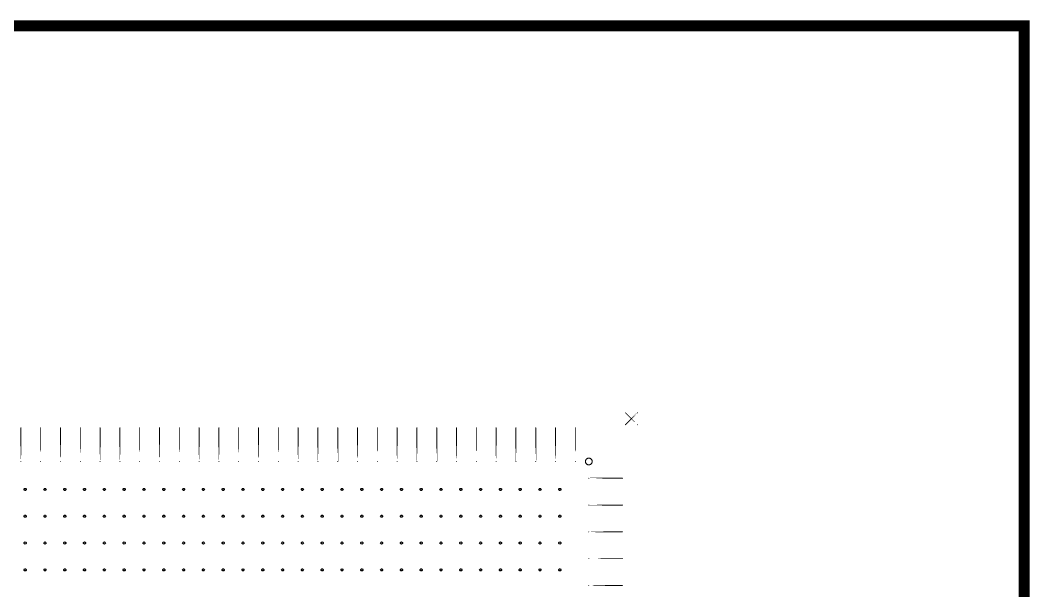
# Model space of a CAD drawing. Extents: x 11 to 212, y 11 to 212.
# Drawn here: x 121.7 to 211.7, y 160.9 to 211.7 of the extents above; entities that cross this region are included whole.
import ezdxf

# ---------------------------------------------------------------- set-up
doc = ezdxf.new("R2010")
doc.units = 0
doc.layers.get('0').update_dxf_attribs({"linetype": 'continuous'})
doc.layers.add('H1', color=7, linetype='continuous')

# ---------------------------------------------------------------- blocks, each defined once
blk = doc.blocks.new('cutlineendpoint')
at = {"const_width": 0.04}
blk.add_lwpolyline([(-0.02, 0, 1), (0.02, 0, 1)], format="xyb", close=True, dxfattribs=at)

msp = doc.modelspace()

# ---------------------------------------------------------------- linework, layer by layer
at = {"layer": 'H1'}
for points, const_width in [([(11.2, 211.2), (211.2, 211.2), (211.2, 11.2), (11.2, 11.2)], 1), ([(176.73, 176.73), (175.67, 175.67)], 0.08), ([(176.73, 175.67), (175.67, 176.73)], 0.08), ([(121.788, 172.4), (121.788, 175.4)], 0.08), ([(123.553, 172.4), (123.553, 175.4)], 0.08), ([(125.318, 172.4), (125.318, 175.4)], 0.08), ([(127.082, 172.4), (127.082, 175.4)], 0.08), ([(128.847, 172.4), (128.847, 175.4)], 0.08), ([(130.612, 172.4), (130.612, 175.4)], 0.08), ([(132.376, 172.4), (132.376, 175.4)], 0.08), ([(134.141, 172.4), (134.141, 175.4)], 0.08), ([(135.906, 172.4), (135.906, 175.4)], 0.08), ([(137.671, 172.4), (137.671, 175.4)], 0.08), ([(139.435, 172.4), (139.435, 175.4)], 0.08), ([(141.2, 172.4), (141.2, 175.4)], 0.08), ([(142.965, 172.4), (142.965, 175.4)], 0.08), ([(144.729, 172.4), (144.729, 175.4)], 0.08), ([(146.494, 172.4), (146.494, 175.4)], 0.08), ([(148.259, 172.4), (148.259, 175.4)], 0.08), ([(150.024, 172.4), (150.024, 175.4)], 0.08), ([(151.788, 172.4), (151.788, 175.4)], 0.08), ([(153.553, 172.4), (153.553, 175.4)], 0.08), ([(155.318, 172.4), (155.318, 175.4)], 0.08), ([(157.082, 172.4), (157.082, 175.4)], 0.08), ([(158.847, 172.4), (158.847, 175.4)], 0.08), ([(160.612, 172.4), (160.612, 175.4)], 0.08), ([(162.376, 172.4), (162.376, 175.4)], 0.08), ([(164.141, 172.4), (164.141, 175.4)], 0.08), ([(165.906, 172.4), (165.906, 175.4)], 0.08), ([(167.671, 172.4), (167.671, 175.4)], 0.08), ([(169.435, 172.4), (169.435, 175.4)], 0.08), ([(171.2, 172.4), (171.2, 175.4)], 0.08), ([(172.4, 170.906), (175.4, 170.906)], 0.08), ([(172.4, 168.518), (175.4, 168.518)], 0.08), ([(172.4, 166.129), (175.4, 166.129)], 0.08), ([(172.4, 163.741), (175.4, 163.741)], 0.08), ([(172.4, 161.353), (175.4, 161.353)], 0.08)]:
    msp.add_lwpolyline(points, close=True, dxfattribs=dict(at, const_width=const_width))
at = {"layer": 'H1', "const_width": 0.1}
msp.add_lwpolyline([(172.1, 172.4, 1), (172.7, 172.4, 1)], format="xyb", close=True, dxfattribs=at)
at = {"layer": 'H1'}
for points in [[(122.265, 169.912), (122.252, 169.865), (122.218, 169.83), (122.171, 169.818), (122.124, 169.83), (122.089, 169.865), (122.076, 169.912), (122.089, 169.959), (122.124, 169.993), (122.171, 170.006), (122.218, 169.993), (122.252, 169.959)], [(124.029, 169.912), (124.017, 169.865), (123.982, 169.83), (123.935, 169.818), (123.888, 169.83), (123.854, 169.865), (123.841, 169.912), (123.854, 169.959), (123.888, 169.993), (123.935, 170.006), (123.982, 169.993), (124.017, 169.959)], [(125.794, 169.912), (125.782, 169.865), (125.747, 169.83), (125.7, 169.818), (125.653, 169.83), (125.618, 169.865), (125.606, 169.912), (125.618, 169.959), (125.653, 169.993), (125.7, 170.006), (125.747, 169.993), (125.782, 169.959)], [(127.559, 169.912), (127.546, 169.865), (127.512, 169.83), (127.465, 169.818), (127.418, 169.83), (127.383, 169.865), (127.371, 169.912), (127.383, 169.959), (127.418, 169.993), (127.465, 170.006), (127.512, 169.993), (127.546, 169.959)], [(129.324, 169.912), (129.311, 169.865), (129.276, 169.83), (129.229, 169.818), (129.182, 169.83), (129.148, 169.865), (129.135, 169.912), (129.148, 169.959), (129.182, 169.993), (129.229, 170.006), (129.276, 169.993), (129.311, 169.959)], [(131.088, 169.912), (131.076, 169.865), (131.041, 169.83), (130.994, 169.818), (130.947, 169.83), (130.913, 169.865), (130.9, 169.912), (130.913, 169.959), (130.947, 169.993), (130.994, 170.006), (131.041, 169.993), (131.076, 169.959)], [(132.853, 169.912), (132.84, 169.865), (132.806, 169.83), (132.759, 169.818), (132.712, 169.83), (132.677, 169.865), (132.665, 169.912), (132.677, 169.959), (132.712, 169.993), (132.759, 170.006), (132.806, 169.993), (132.84, 169.959)], [(134.618, 169.912), (134.605, 169.865), (134.571, 169.83), (134.524, 169.818), (134.476, 169.83), (134.442, 169.865), (134.429, 169.912), (134.442, 169.959), (134.476, 169.993), (134.524, 170.006), (134.571, 169.993), (134.605, 169.959)], [(136.382, 169.912), (136.37, 169.865), (136.335, 169.83), (136.288, 169.818), (136.241, 169.83), (136.207, 169.865), (136.194, 169.912), (136.207, 169.959), (136.241, 169.993), (136.288, 170.006), (136.335, 169.993), (136.37, 169.959)], [(138.147, 169.912), (138.134, 169.865), (138.1, 169.83), (138.053, 169.818), (138.006, 169.83), (137.971, 169.865), (137.959, 169.912), (137.971, 169.959), (138.006, 169.993), (138.053, 170.006), (138.1, 169.993), (138.134, 169.959)], [(139.912, 169.912), (139.899, 169.865), (139.865, 169.83), (139.818, 169.818), (139.771, 169.83), (139.736, 169.865), (139.724, 169.912), (139.736, 169.959), (139.771, 169.993), (139.818, 170.006), (139.865, 169.993), (139.899, 169.959)], [(141.676, 169.912), (141.664, 169.865), (141.629, 169.83), (141.582, 169.818), (141.535, 169.83), (141.501, 169.865), (141.488, 169.912), (141.501, 169.959), (141.535, 169.993), (141.582, 170.006), (141.629, 169.993), (141.664, 169.959)], [(143.441, 169.912), (143.429, 169.865), (143.394, 169.83), (143.347, 169.818), (143.3, 169.83), (143.266, 169.865), (143.253, 169.912), (143.266, 169.959), (143.3, 169.993), (143.347, 170.006), (143.394, 169.993), (143.429, 169.959)], [(145.206, 169.912), (145.193, 169.865), (145.159, 169.83), (145.112, 169.818), (145.065, 169.83), (145.03, 169.865), (145.018, 169.912), (145.03, 169.959), (145.065, 169.993), (145.112, 170.006), (145.159, 169.993), (145.193, 169.959)], [(146.971, 169.912), (146.958, 169.865), (146.924, 169.83), (146.876, 169.818), (146.829, 169.83), (146.795, 169.865), (146.782, 169.912), (146.795, 169.959), (146.829, 169.993), (146.876, 170.006), (146.924, 169.993), (146.958, 169.959)], [(148.735, 169.912), (148.723, 169.865), (148.688, 169.83), (148.641, 169.818), (148.594, 169.83), (148.56, 169.865), (148.547, 169.912), (148.56, 169.959), (148.594, 169.993), (148.641, 170.006), (148.688, 169.993), (148.723, 169.959)], [(150.5, 169.912), (150.487, 169.865), (150.453, 169.83), (150.406, 169.818), (150.359, 169.83), (150.324, 169.865), (150.312, 169.912), (150.324, 169.959), (150.359, 169.993), (150.406, 170.006), (150.453, 169.993), (150.487, 169.959)], [(152.265, 169.912), (152.252, 169.865), (152.218, 169.83), (152.171, 169.818), (152.124, 169.83), (152.089, 169.865), (152.076, 169.912), (152.089, 169.959), (152.124, 169.993), (152.171, 170.006), (152.218, 169.993), (152.252, 169.959)], [(154.029, 169.912), (154.017, 169.865), (153.982, 169.83), (153.935, 169.818), (153.888, 169.83), (153.854, 169.865), (153.841, 169.912), (153.854, 169.959), (153.888, 169.993), (153.935, 170.006), (153.982, 169.993), (154.017, 169.959)], [(155.794, 169.912), (155.782, 169.865), (155.747, 169.83), (155.7, 169.818), (155.653, 169.83), (155.618, 169.865), (155.606, 169.912), (155.618, 169.959), (155.653, 169.993), (155.7, 170.006), (155.747, 169.993), (155.782, 169.959)], [(157.559, 169.912), (157.546, 169.865), (157.512, 169.83), (157.465, 169.818), (157.418, 169.83), (157.383, 169.865), (157.371, 169.912), (157.383, 169.959), (157.418, 169.993), (157.465, 170.006), (157.512, 169.993), (157.546, 169.959)], [(159.324, 169.912), (159.311, 169.865), (159.276, 169.83), (159.229, 169.818), (159.182, 169.83), (159.148, 169.865), (159.135, 169.912), (159.148, 169.959), (159.182, 169.993), (159.229, 170.006), (159.276, 169.993), (159.311, 169.959)], [(161.088, 169.912), (161.076, 169.865), (161.041, 169.83), (160.994, 169.818), (160.947, 169.83), (160.913, 169.865), (160.9, 169.912), (160.913, 169.959), (160.947, 169.993), (160.994, 170.006), (161.041, 169.993), (161.076, 169.959)], [(162.853, 169.912), (162.84, 169.865), (162.806, 169.83), (162.759, 169.818), (162.712, 169.83), (162.677, 169.865), (162.665, 169.912), (162.677, 169.959), (162.712, 169.993), (162.759, 170.006), (162.806, 169.993), (162.84, 169.959)], [(164.618, 169.912), (164.605, 169.865), (164.571, 169.83), (164.524, 169.818), (164.476, 169.83), (164.442, 169.865), (164.429, 169.912), (164.442, 169.959), (164.476, 169.993), (164.524, 170.006), (164.571, 169.993), (164.605, 169.959)], [(166.382, 169.912), (166.37, 169.865), (166.335, 169.83), (166.288, 169.818), (166.241, 169.83), (166.207, 169.865), (166.194, 169.912), (166.207, 169.959), (166.241, 169.993), (166.288, 170.006), (166.335, 169.993), (166.37, 169.959)], [(168.147, 169.912), (168.134, 169.865), (168.1, 169.83), (168.053, 169.818), (168.006, 169.83), (167.971, 169.865), (167.959, 169.912), (167.971, 169.959), (168.006, 169.993), (168.053, 170.006), (168.1, 169.993), (168.134, 169.959)], [(169.912, 169.912), (169.899, 169.865), (169.865, 169.83), (169.818, 169.818), (169.771, 169.83), (169.736, 169.865), (169.724, 169.912), (169.736, 169.959), (169.771, 169.993), (169.818, 170.006), (169.865, 169.993), (169.899, 169.959)], [(122.265, 167.524), (122.252, 167.476), (122.218, 167.442), (122.171, 167.429), (122.124, 167.442), (122.089, 167.476), (122.076, 167.524), (122.089, 167.571), (122.124, 167.605), (122.171, 167.618), (122.218, 167.605), (122.252, 167.571)], [(124.029, 167.524), (124.017, 167.476), (123.982, 167.442), (123.935, 167.429), (123.888, 167.442), (123.854, 167.476), (123.841, 167.524), (123.854, 167.571), (123.888, 167.605), (123.935, 167.618), (123.982, 167.605), (124.017, 167.571)], [(125.794, 167.524), (125.782, 167.476), (125.747, 167.442), (125.7, 167.429), (125.653, 167.442), (125.618, 167.476), (125.606, 167.524), (125.618, 167.571), (125.653, 167.605), (125.7, 167.618), (125.747, 167.605), (125.782, 167.571)], [(127.559, 167.524), (127.546, 167.476), (127.512, 167.442), (127.465, 167.429), (127.418, 167.442), (127.383, 167.476), (127.371, 167.524), (127.383, 167.571), (127.418, 167.605), (127.465, 167.618), (127.512, 167.605), (127.546, 167.571)], [(129.324, 167.524), (129.311, 167.476), (129.276, 167.442), (129.229, 167.429), (129.182, 167.442), (129.148, 167.476), (129.135, 167.524), (129.148, 167.571), (129.182, 167.605), (129.229, 167.618), (129.276, 167.605), (129.311, 167.571)], [(131.088, 167.524), (131.076, 167.476), (131.041, 167.442), (130.994, 167.429), (130.947, 167.442), (130.913, 167.476), (130.9, 167.524), (130.913, 167.571), (130.947, 167.605), (130.994, 167.618), (131.041, 167.605), (131.076, 167.571)], [(132.853, 167.524), (132.84, 167.476), (132.806, 167.442), (132.759, 167.429), (132.712, 167.442), (132.677, 167.476), (132.665, 167.524), (132.677, 167.571), (132.712, 167.605), (132.759, 167.618), (132.806, 167.605), (132.84, 167.571)], [(134.618, 167.524), (134.605, 167.476), (134.571, 167.442), (134.524, 167.429), (134.476, 167.442), (134.442, 167.476), (134.429, 167.524), (134.442, 167.571), (134.476, 167.605), (134.524, 167.618), (134.571, 167.605), (134.605, 167.571)], [(136.382, 167.524), (136.37, 167.476), (136.335, 167.442), (136.288, 167.429), (136.241, 167.442), (136.207, 167.476), (136.194, 167.524), (136.207, 167.571), (136.241, 167.605), (136.288, 167.618), (136.335, 167.605), (136.37, 167.571)], [(138.147, 167.524), (138.134, 167.476), (138.1, 167.442), (138.053, 167.429), (138.006, 167.442), (137.971, 167.476), (137.959, 167.524), (137.971, 167.571), (138.006, 167.605), (138.053, 167.618), (138.1, 167.605), (138.134, 167.571)], [(139.912, 167.524), (139.899, 167.476), (139.865, 167.442), (139.818, 167.429), (139.771, 167.442), (139.736, 167.476), (139.724, 167.524), (139.736, 167.571), (139.771, 167.605), (139.818, 167.618), (139.865, 167.605), (139.899, 167.571)], [(141.676, 167.524), (141.664, 167.476), (141.629, 167.442), (141.582, 167.429), (141.535, 167.442), (141.501, 167.476), (141.488, 167.524), (141.501, 167.571), (141.535, 167.605), (141.582, 167.618), (141.629, 167.605), (141.664, 167.571)], [(143.441, 167.524), (143.429, 167.476), (143.394, 167.442), (143.347, 167.429), (143.3, 167.442), (143.266, 167.476), (143.253, 167.524), (143.266, 167.571), (143.3, 167.605), (143.347, 167.618), (143.394, 167.605), (143.429, 167.571)], [(145.206, 167.524), (145.193, 167.476), (145.159, 167.442), (145.112, 167.429), (145.065, 167.442), (145.03, 167.476), (145.018, 167.524), (145.03, 167.571), (145.065, 167.605), (145.112, 167.618), (145.159, 167.605), (145.193, 167.571)], [(146.971, 167.524), (146.958, 167.476), (146.924, 167.442), (146.876, 167.429), (146.829, 167.442), (146.795, 167.476), (146.782, 167.524), (146.795, 167.571), (146.829, 167.605), (146.876, 167.618), (146.924, 167.605), (146.958, 167.571)], [(148.735, 167.524), (148.723, 167.476), (148.688, 167.442), (148.641, 167.429), (148.594, 167.442), (148.56, 167.476), (148.547, 167.524), (148.56, 167.571), (148.594, 167.605), (148.641, 167.618), (148.688, 167.605), (148.723, 167.571)], [(150.5, 167.524), (150.487, 167.476), (150.453, 167.442), (150.406, 167.429), (150.359, 167.442), (150.324, 167.476), (150.312, 167.524), (150.324, 167.571), (150.359, 167.605), (150.406, 167.618), (150.453, 167.605), (150.487, 167.571)], [(152.265, 167.524), (152.252, 167.476), (152.218, 167.442), (152.171, 167.429), (152.124, 167.442), (152.089, 167.476), (152.076, 167.524), (152.089, 167.571), (152.124, 167.605), (152.171, 167.618), (152.218, 167.605), (152.252, 167.571)], [(154.029, 167.524), (154.017, 167.476), (153.982, 167.442), (153.935, 167.429), (153.888, 167.442), (153.854, 167.476), (153.841, 167.524), (153.854, 167.571), (153.888, 167.605), (153.935, 167.618), (153.982, 167.605), (154.017, 167.571)], [(155.794, 167.524), (155.782, 167.476), (155.747, 167.442), (155.7, 167.429), (155.653, 167.442), (155.618, 167.476), (155.606, 167.524), (155.618, 167.571), (155.653, 167.605), (155.7, 167.618), (155.747, 167.605), (155.782, 167.571)], [(157.559, 167.524), (157.546, 167.476), (157.512, 167.442), (157.465, 167.429), (157.418, 167.442), (157.383, 167.476), (157.371, 167.524), (157.383, 167.571), (157.418, 167.605), (157.465, 167.618), (157.512, 167.605), (157.546, 167.571)], [(159.324, 167.524), (159.311, 167.476), (159.276, 167.442), (159.229, 167.429), (159.182, 167.442), (159.148, 167.476), (159.135, 167.524), (159.148, 167.571), (159.182, 167.605), (159.229, 167.618), (159.276, 167.605), (159.311, 167.571)], [(161.088, 167.524), (161.076, 167.476), (161.041, 167.442), (160.994, 167.429), (160.947, 167.442), (160.913, 167.476), (160.9, 167.524), (160.913, 167.571), (160.947, 167.605), (160.994, 167.618), (161.041, 167.605), (161.076, 167.571)], [(162.853, 167.524), (162.84, 167.476), (162.806, 167.442), (162.759, 167.429), (162.712, 167.442), (162.677, 167.476), (162.665, 167.524), (162.677, 167.571), (162.712, 167.605), (162.759, 167.618), (162.806, 167.605), (162.84, 167.571)], [(164.618, 167.524), (164.605, 167.476), (164.571, 167.442), (164.524, 167.429), (164.476, 167.442), (164.442, 167.476), (164.429, 167.524), (164.442, 167.571), (164.476, 167.605), (164.524, 167.618), (164.571, 167.605), (164.605, 167.571)], [(166.382, 167.524), (166.37, 167.476), (166.335, 167.442), (166.288, 167.429), (166.241, 167.442), (166.207, 167.476), (166.194, 167.524), (166.207, 167.571), (166.241, 167.605), (166.288, 167.618), (166.335, 167.605), (166.37, 167.571)], [(168.147, 167.524), (168.134, 167.476), (168.1, 167.442), (168.053, 167.429), (168.006, 167.442), (167.971, 167.476), (167.959, 167.524), (167.971, 167.571), (168.006, 167.605), (168.053, 167.618), (168.1, 167.605), (168.134, 167.571)], [(169.912, 167.524), (169.899, 167.476), (169.865, 167.442), (169.818, 167.429), (169.771, 167.442), (169.736, 167.476), (169.724, 167.524), (169.736, 167.571), (169.771, 167.605), (169.818, 167.618), (169.865, 167.605), (169.899, 167.571)], [(122.265, 165.135), (122.252, 165.088), (122.218, 165.054), (122.171, 165.041), (122.124, 165.054), (122.089, 165.088), (122.076, 165.135), (122.089, 165.182), (122.124, 165.217), (122.171, 165.229), (122.218, 165.217), (122.252, 165.182)], [(124.029, 165.135), (124.017, 165.088), (123.982, 165.054), (123.935, 165.041), (123.888, 165.054), (123.854, 165.088), (123.841, 165.135), (123.854, 165.182), (123.888, 165.217), (123.935, 165.229), (123.982, 165.217), (124.017, 165.182)], [(125.794, 165.135), (125.782, 165.088), (125.747, 165.054), (125.7, 165.041), (125.653, 165.054), (125.618, 165.088), (125.606, 165.135), (125.618, 165.182), (125.653, 165.217), (125.7, 165.229), (125.747, 165.217), (125.782, 165.182)], [(127.559, 165.135), (127.546, 165.088), (127.512, 165.054), (127.465, 165.041), (127.418, 165.054), (127.383, 165.088), (127.371, 165.135), (127.383, 165.182), (127.418, 165.217), (127.465, 165.229), (127.512, 165.217), (127.546, 165.182)], [(129.324, 165.135), (129.311, 165.088), (129.276, 165.054), (129.229, 165.041), (129.182, 165.054), (129.148, 165.088), (129.135, 165.135), (129.148, 165.182), (129.182, 165.217), (129.229, 165.229), (129.276, 165.217), (129.311, 165.182)], [(131.088, 165.135), (131.076, 165.088), (131.041, 165.054), (130.994, 165.041), (130.947, 165.054), (130.913, 165.088), (130.9, 165.135), (130.913, 165.182), (130.947, 165.217), (130.994, 165.229), (131.041, 165.217), (131.076, 165.182)], [(132.853, 165.135), (132.84, 165.088), (132.806, 165.054), (132.759, 165.041), (132.712, 165.054), (132.677, 165.088), (132.665, 165.135), (132.677, 165.182), (132.712, 165.217), (132.759, 165.229), (132.806, 165.217), (132.84, 165.182)], [(134.618, 165.135), (134.605, 165.088), (134.571, 165.054), (134.524, 165.041), (134.476, 165.054), (134.442, 165.088), (134.429, 165.135), (134.442, 165.182), (134.476, 165.217), (134.524, 165.229), (134.571, 165.217), (134.605, 165.182)], [(136.382, 165.135), (136.37, 165.088), (136.335, 165.054), (136.288, 165.041), (136.241, 165.054), (136.207, 165.088), (136.194, 165.135), (136.207, 165.182), (136.241, 165.217), (136.288, 165.229), (136.335, 165.217), (136.37, 165.182)], [(138.147, 165.135), (138.134, 165.088), (138.1, 165.054), (138.053, 165.041), (138.006, 165.054), (137.971, 165.088), (137.959, 165.135), (137.971, 165.182), (138.006, 165.217), (138.053, 165.229), (138.1, 165.217), (138.134, 165.182)], [(139.912, 165.135), (139.899, 165.088), (139.865, 165.054), (139.818, 165.041), (139.771, 165.054), (139.736, 165.088), (139.724, 165.135), (139.736, 165.182), (139.771, 165.217), (139.818, 165.229), (139.865, 165.217), (139.899, 165.182)], [(141.676, 165.135), (141.664, 165.088), (141.629, 165.054), (141.582, 165.041), (141.535, 165.054), (141.501, 165.088), (141.488, 165.135), (141.501, 165.182), (141.535, 165.217), (141.582, 165.229), (141.629, 165.217), (141.664, 165.182)], [(143.441, 165.135), (143.429, 165.088), (143.394, 165.054), (143.347, 165.041), (143.3, 165.054), (143.266, 165.088), (143.253, 165.135), (143.266, 165.182), (143.3, 165.217), (143.347, 165.229), (143.394, 165.217), (143.429, 165.182)], [(145.206, 165.135), (145.193, 165.088), (145.159, 165.054), (145.112, 165.041), (145.065, 165.054), (145.03, 165.088), (145.018, 165.135), (145.03, 165.182), (145.065, 165.217), (145.112, 165.229), (145.159, 165.217), (145.193, 165.182)], [(146.971, 165.135), (146.958, 165.088), (146.924, 165.054), (146.876, 165.041), (146.829, 165.054), (146.795, 165.088), (146.782, 165.135), (146.795, 165.182), (146.829, 165.217), (146.876, 165.229), (146.924, 165.217), (146.958, 165.182)], [(148.735, 165.135), (148.723, 165.088), (148.688, 165.054), (148.641, 165.041), (148.594, 165.054), (148.56, 165.088), (148.547, 165.135), (148.56, 165.182), (148.594, 165.217), (148.641, 165.229), (148.688, 165.217), (148.723, 165.182)], [(150.5, 165.135), (150.487, 165.088), (150.453, 165.054), (150.406, 165.041), (150.359, 165.054), (150.324, 165.088), (150.312, 165.135), (150.324, 165.182), (150.359, 165.217), (150.406, 165.229), (150.453, 165.217), (150.487, 165.182)], [(152.265, 165.135), (152.252, 165.088), (152.218, 165.054), (152.171, 165.041), (152.124, 165.054), (152.089, 165.088), (152.076, 165.135), (152.089, 165.182), (152.124, 165.217), (152.171, 165.229), (152.218, 165.217), (152.252, 165.182)], [(154.029, 165.135), (154.017, 165.088), (153.982, 165.054), (153.935, 165.041), (153.888, 165.054), (153.854, 165.088), (153.841, 165.135), (153.854, 165.182), (153.888, 165.217), (153.935, 165.229), (153.982, 165.217), (154.017, 165.182)], [(155.794, 165.135), (155.782, 165.088), (155.747, 165.054), (155.7, 165.041), (155.653, 165.054), (155.618, 165.088), (155.606, 165.135), (155.618, 165.182), (155.653, 165.217), (155.7, 165.229), (155.747, 165.217), (155.782, 165.182)], [(157.559, 165.135), (157.546, 165.088), (157.512, 165.054), (157.465, 165.041), (157.418, 165.054), (157.383, 165.088), (157.371, 165.135), (157.383, 165.182), (157.418, 165.217), (157.465, 165.229), (157.512, 165.217), (157.546, 165.182)], [(159.324, 165.135), (159.311, 165.088), (159.276, 165.054), (159.229, 165.041), (159.182, 165.054), (159.148, 165.088), (159.135, 165.135), (159.148, 165.182), (159.182, 165.217), (159.229, 165.229), (159.276, 165.217), (159.311, 165.182)], [(161.088, 165.135), (161.076, 165.088), (161.041, 165.054), (160.994, 165.041), (160.947, 165.054), (160.913, 165.088), (160.9, 165.135), (160.913, 165.182), (160.947, 165.217), (160.994, 165.229), (161.041, 165.217), (161.076, 165.182)], [(162.853, 165.135), (162.84, 165.088), (162.806, 165.054), (162.759, 165.041), (162.712, 165.054), (162.677, 165.088), (162.665, 165.135), (162.677, 165.182), (162.712, 165.217), (162.759, 165.229), (162.806, 165.217), (162.84, 165.182)], [(164.618, 165.135), (164.605, 165.088), (164.571, 165.054), (164.524, 165.041), (164.476, 165.054), (164.442, 165.088), (164.429, 165.135), (164.442, 165.182), (164.476, 165.217), (164.524, 165.229), (164.571, 165.217), (164.605, 165.182)], [(166.382, 165.135), (166.37, 165.088), (166.335, 165.054), (166.288, 165.041), (166.241, 165.054), (166.207, 165.088), (166.194, 165.135), (166.207, 165.182), (166.241, 165.217), (166.288, 165.229), (166.335, 165.217), (166.37, 165.182)], [(168.147, 165.135), (168.134, 165.088), (168.1, 165.054), (168.053, 165.041), (168.006, 165.054), (167.971, 165.088), (167.959, 165.135), (167.971, 165.182), (168.006, 165.217), (168.053, 165.229), (168.1, 165.217), (168.134, 165.182)], [(169.912, 165.135), (169.899, 165.088), (169.865, 165.054), (169.818, 165.041), (169.771, 165.054), (169.736, 165.088), (169.724, 165.135), (169.736, 165.182), (169.771, 165.217), (169.818, 165.229), (169.865, 165.217), (169.899, 165.182)], [(122.265, 162.747), (122.252, 162.7), (122.218, 162.666), (122.171, 162.653), (122.124, 162.666), (122.089, 162.7), (122.076, 162.747), (122.089, 162.794), (122.124, 162.829), (122.171, 162.841), (122.218, 162.829), (122.252, 162.794)], [(124.029, 162.747), (124.017, 162.7), (123.982, 162.666), (123.935, 162.653), (123.888, 162.666), (123.854, 162.7), (123.841, 162.747), (123.854, 162.794), (123.888, 162.829), (123.935, 162.841), (123.982, 162.829), (124.017, 162.794)], [(125.794, 162.747), (125.782, 162.7), (125.747, 162.666), (125.7, 162.653), (125.653, 162.666), (125.618, 162.7), (125.606, 162.747), (125.618, 162.794), (125.653, 162.829), (125.7, 162.841), (125.747, 162.829), (125.782, 162.794)], [(127.559, 162.747), (127.546, 162.7), (127.512, 162.666), (127.465, 162.653), (127.418, 162.666), (127.383, 162.7), (127.371, 162.747), (127.383, 162.794), (127.418, 162.829), (127.465, 162.841), (127.512, 162.829), (127.546, 162.794)], [(129.324, 162.747), (129.311, 162.7), (129.276, 162.666), (129.229, 162.653), (129.182, 162.666), (129.148, 162.7), (129.135, 162.747), (129.148, 162.794), (129.182, 162.829), (129.229, 162.841), (129.276, 162.829), (129.311, 162.794)], [(131.088, 162.747), (131.076, 162.7), (131.041, 162.666), (130.994, 162.653), (130.947, 162.666), (130.913, 162.7), (130.9, 162.747), (130.913, 162.794), (130.947, 162.829), (130.994, 162.841), (131.041, 162.829), (131.076, 162.794)], [(132.853, 162.747), (132.84, 162.7), (132.806, 162.666), (132.759, 162.653), (132.712, 162.666), (132.677, 162.7), (132.665, 162.747), (132.677, 162.794), (132.712, 162.829), (132.759, 162.841), (132.806, 162.829), (132.84, 162.794)], [(134.618, 162.747), (134.605, 162.7), (134.571, 162.666), (134.524, 162.653), (134.476, 162.666), (134.442, 162.7), (134.429, 162.747), (134.442, 162.794), (134.476, 162.829), (134.524, 162.841), (134.571, 162.829), (134.605, 162.794)], [(136.382, 162.747), (136.37, 162.7), (136.335, 162.666), (136.288, 162.653), (136.241, 162.666), (136.207, 162.7), (136.194, 162.747), (136.207, 162.794), (136.241, 162.829), (136.288, 162.841), (136.335, 162.829), (136.37, 162.794)], [(138.147, 162.747), (138.134, 162.7), (138.1, 162.666), (138.053, 162.653), (138.006, 162.666), (137.971, 162.7), (137.959, 162.747), (137.971, 162.794), (138.006, 162.829), (138.053, 162.841), (138.1, 162.829), (138.134, 162.794)], [(139.912, 162.747), (139.899, 162.7), (139.865, 162.666), (139.818, 162.653), (139.771, 162.666), (139.736, 162.7), (139.724, 162.747), (139.736, 162.794), (139.771, 162.829), (139.818, 162.841), (139.865, 162.829), (139.899, 162.794)], [(141.676, 162.747), (141.664, 162.7), (141.629, 162.666), (141.582, 162.653), (141.535, 162.666), (141.501, 162.7), (141.488, 162.747), (141.501, 162.794), (141.535, 162.829), (141.582, 162.841), (141.629, 162.829), (141.664, 162.794)], [(143.441, 162.747), (143.429, 162.7), (143.394, 162.666), (143.347, 162.653), (143.3, 162.666), (143.266, 162.7), (143.253, 162.747), (143.266, 162.794), (143.3, 162.829), (143.347, 162.841), (143.394, 162.829), (143.429, 162.794)], [(145.206, 162.747), (145.193, 162.7), (145.159, 162.666), (145.112, 162.653), (145.065, 162.666), (145.03, 162.7), (145.018, 162.747), (145.03, 162.794), (145.065, 162.829), (145.112, 162.841), (145.159, 162.829), (145.193, 162.794)], [(146.971, 162.747), (146.958, 162.7), (146.924, 162.666), (146.876, 162.653), (146.829, 162.666), (146.795, 162.7), (146.782, 162.747), (146.795, 162.794), (146.829, 162.829), (146.876, 162.841), (146.924, 162.829), (146.958, 162.794)], [(148.735, 162.747), (148.723, 162.7), (148.688, 162.666), (148.641, 162.653), (148.594, 162.666), (148.56, 162.7), (148.547, 162.747), (148.56, 162.794), (148.594, 162.829), (148.641, 162.841), (148.688, 162.829), (148.723, 162.794)], [(150.5, 162.747), (150.487, 162.7), (150.453, 162.666), (150.406, 162.653), (150.359, 162.666), (150.324, 162.7), (150.312, 162.747), (150.324, 162.794), (150.359, 162.829), (150.406, 162.841), (150.453, 162.829), (150.487, 162.794)], [(152.265, 162.747), (152.252, 162.7), (152.218, 162.666), (152.171, 162.653), (152.124, 162.666), (152.089, 162.7), (152.076, 162.747), (152.089, 162.794), (152.124, 162.829), (152.171, 162.841), (152.218, 162.829), (152.252, 162.794)], [(154.029, 162.747), (154.017, 162.7), (153.982, 162.666), (153.935, 162.653), (153.888, 162.666), (153.854, 162.7), (153.841, 162.747), (153.854, 162.794), (153.888, 162.829), (153.935, 162.841), (153.982, 162.829), (154.017, 162.794)], [(155.794, 162.747), (155.782, 162.7), (155.747, 162.666), (155.7, 162.653), (155.653, 162.666), (155.618, 162.7), (155.606, 162.747), (155.618, 162.794), (155.653, 162.829), (155.7, 162.841), (155.747, 162.829), (155.782, 162.794)], [(157.559, 162.747), (157.546, 162.7), (157.512, 162.666), (157.465, 162.653), (157.418, 162.666), (157.383, 162.7), (157.371, 162.747), (157.383, 162.794), (157.418, 162.829), (157.465, 162.841), (157.512, 162.829), (157.546, 162.794)], [(159.324, 162.747), (159.311, 162.7), (159.276, 162.666), (159.229, 162.653), (159.182, 162.666), (159.148, 162.7), (159.135, 162.747), (159.148, 162.794), (159.182, 162.829), (159.229, 162.841), (159.276, 162.829), (159.311, 162.794)], [(161.088, 162.747), (161.076, 162.7), (161.041, 162.666), (160.994, 162.653), (160.947, 162.666), (160.913, 162.7), (160.9, 162.747), (160.913, 162.794), (160.947, 162.829), (160.994, 162.841), (161.041, 162.829), (161.076, 162.794)], [(162.853, 162.747), (162.84, 162.7), (162.806, 162.666), (162.759, 162.653), (162.712, 162.666), (162.677, 162.7), (162.665, 162.747), (162.677, 162.794), (162.712, 162.829), (162.759, 162.841), (162.806, 162.829), (162.84, 162.794)], [(164.618, 162.747), (164.605, 162.7), (164.571, 162.666), (164.524, 162.653), (164.476, 162.666), (164.442, 162.7), (164.429, 162.747), (164.442, 162.794), (164.476, 162.829), (164.524, 162.841), (164.571, 162.829), (164.605, 162.794)], [(166.382, 162.747), (166.37, 162.7), (166.335, 162.666), (166.288, 162.653), (166.241, 162.666), (166.207, 162.7), (166.194, 162.747), (166.207, 162.794), (166.241, 162.829), (166.288, 162.841), (166.335, 162.829), (166.37, 162.794)], [(168.147, 162.747), (168.134, 162.7), (168.1, 162.666), (168.053, 162.653), (168.006, 162.666), (167.971, 162.7), (167.959, 162.747), (167.971, 162.794), (168.006, 162.829), (168.053, 162.841), (168.1, 162.829), (168.134, 162.794)], [(169.912, 162.747), (169.899, 162.7), (169.865, 162.666), (169.818, 162.653), (169.771, 162.666), (169.736, 162.7), (169.724, 162.747), (169.736, 162.794), (169.771, 162.829), (169.818, 162.841), (169.865, 162.829), (169.899, 162.794)]]:
    msp.add_lwpolyline(points, close=True, dxfattribs=at)

# ---------------------------------------------------------------- block references
for p in [(175.67, 176.73), (176.73, 176.73), (175.67, 175.67), (176.73, 175.67), (121.788, 175.4), (123.553, 175.4), (125.318, 175.4), (127.082, 175.4), (128.847, 175.4), (130.612, 175.4), (132.376, 175.4), (134.141, 175.4), (135.906, 175.4), (137.671, 175.4), (139.435, 175.4), (141.2, 175.4), (142.965, 175.4), (144.729, 175.4), (146.494, 175.4), (148.259, 175.4), (150.024, 175.4), (151.788, 175.4), (153.553, 175.4), (155.318, 175.4), (157.082, 175.4), (158.847, 175.4), (160.612, 175.4), (162.376, 175.4), (164.141, 175.4), (165.906, 175.4), (167.671, 175.4), (169.435, 175.4), (171.2, 175.4), (121.788, 172.4), (123.553, 172.4), (125.318, 172.4), (127.082, 172.4), (128.847, 172.4), (130.612, 172.4), (132.376, 172.4), (134.141, 172.4), (135.906, 172.4), (137.671, 172.4), (139.435, 172.4), (141.2, 172.4), (142.965, 172.4), (144.729, 172.4), (146.494, 172.4), (148.259, 172.4), (150.024, 172.4), (151.788, 172.4), (153.553, 172.4), (155.318, 172.4), (157.082, 172.4), (158.847, 172.4), (160.612, 172.4), (162.376, 172.4), (164.141, 172.4), (165.906, 172.4), (167.671, 172.4), (169.435, 172.4), (171.2, 172.4), (172.4, 170.906), (175.4, 170.906), (172.4, 168.518), (175.4, 168.518), (172.4, 166.129), (175.4, 166.129), (172.4, 163.741), (175.4, 163.741), (172.4, 161.353), (175.4, 161.353)]:
    msp.add_blockref('cutlineendpoint', p, dxfattribs=at)

doc.saveas('drawing.dxf')
